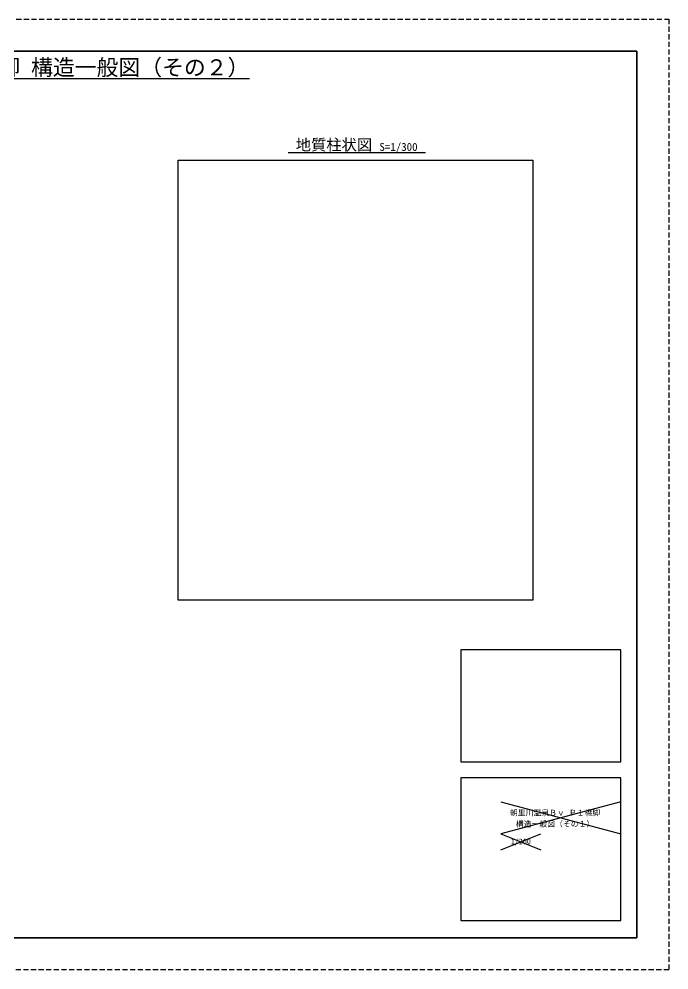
# Model space of a CAD drawing. Header units: millimetres. Extents: x -154198 to 210257, y -78304 to 147765.
# Drawn here: x 105854 to 126150, y 29700 to 59400 of the extents above; entities that cross this region are included whole.
import ezdxf
from ezdxf.enums import TextEntityAlignment as Align

# ---------------------------------------------------------------- set-up
doc = ezdxf.new("R2010")
doc.units = ezdxf.units.MM
doc.header["$LTSCALE"] = 0.25
doc.linetypes.add('HIDDEN', pattern=[9.525, 6.35, -3.175])
doc.layers.get('Defpoints').update_dxf_attribs({"color": 171})
doc.layers.add('D-TTL-FRAM', color=51, linetype='Continuous')
doc.layers.add('D-TTL-TXT', color=7, linetype='Continuous')
doc.layers.add('D-WORK', color=191, linetype='Continuous', plot=False)
doc.styles.add('MSゴシック_10', font='MS Gothic.ttf')

# ---------------------------------------------------------------- blocks, each defined once
blk = doc.blocks.new('waku')
at = {"layer": 'D-TTL-FRAM'}
blk.add_lwpolyline([(0, 0), (0, 277), (395.5, 277), (395.5, 0)], close=True, dxfattribs=at)
at = {"layer": 'Defpoints', "linetype": 'Continuous', "lineweight": -3}
for p, q in [((353, 42.5), (390.5, 32.5)), ((390.5, 42.5), (353, 32.5)), ((353, 32.5), (353, 32.5)), ((353, 32.5), (365.5, 27.5)), ((353, 27.5), (365.5, 32.5))]:
    blk.add_line(p, q, dxfattribs=at)
at = {"layer": 'Defpoints', "linetype": 'HIDDEN'}
blk.add_lwpolyline([(-15, 287), (405.5, 287), (405.5, -10), (-15, -10)], close=True, dxfattribs=at)
at = {"layer": 'Defpoints', "linetype": 'Continuous', "lineweight": -3}
for points in [[(340.5, 90), (340.5, 55), (390.5, 55), (390.5, 90)], [(340.5, 5.5), (390.5, 5.5), (390.5, 50), (340.5, 50)]]:
    blk.add_lwpolyline(points, close=True, dxfattribs=at)

msp = doc.modelspace()

# ---------------------------------------------------------------- linework, layer by layer
at = {"layer": 'D-WORK'}
msp.add_lwpolyline([(110828, 54993.3), (121893.4, 54993.3), (121893.4, 41251.2), (110828, 41251.2)], close=True, dxfattribs=at)
at = {"layer": 'Defpoints'}
msp.add_lwpolyline([(85600, 30700), (125150, 30700), (125150, 58400), (85600, 58400)], close=True, dxfattribs=at)

# ---------------------------------------------------------------- block references
at = {"layer": 'Defpoints', "xscale": 100, "yscale": 100, "zscale": 100}
msp.add_blockref('waku', (85600, 30700), dxfattribs=at)

# ---------------------------------------------------------------- texts
at = {"layer": 'D-TTL-TXT', "style": 'MSゴシック_10'}
msp.add_text('%%U 朝里川温泉Ｂｖ Ｐ１橋脚 構造一般図（その２）', height=500, dxfattribs=at).set_placement((105377.5, 57900), align=Align.MIDDLE)
msp.add_text('%%U 地質柱状図       ', height=350, dxfattribs=at).set_placement((116402.3, 55193.3), align=Align.BOTTOM_CENTER)
msp.add_text('S=1/300', height=250, dxfattribs=at).set_placement((117108.2, 55205.9), align=Align.BOTTOM_LEFT)
at = {"layer": 'D-TTL-TXT', "color": 3, "linetype": 'Continuous', "lineweight": -3, "style": 'MSゴシック_10'}
for s, p in [('朝里川温泉Ｂｖ Ｐ１橋脚', (122591.9, 34523)), ('構造一般図（その１）', (122591.9, 34173))]:
    msp.add_text(s, height=175, dxfattribs=at).set_placement(p, align=Align.CENTER)
msp.add_text('1/200', height=175, dxfattribs=at).set_placement((121525, 33700.3), align=Align.MIDDLE)

doc.saveas('drawing.dxf')
